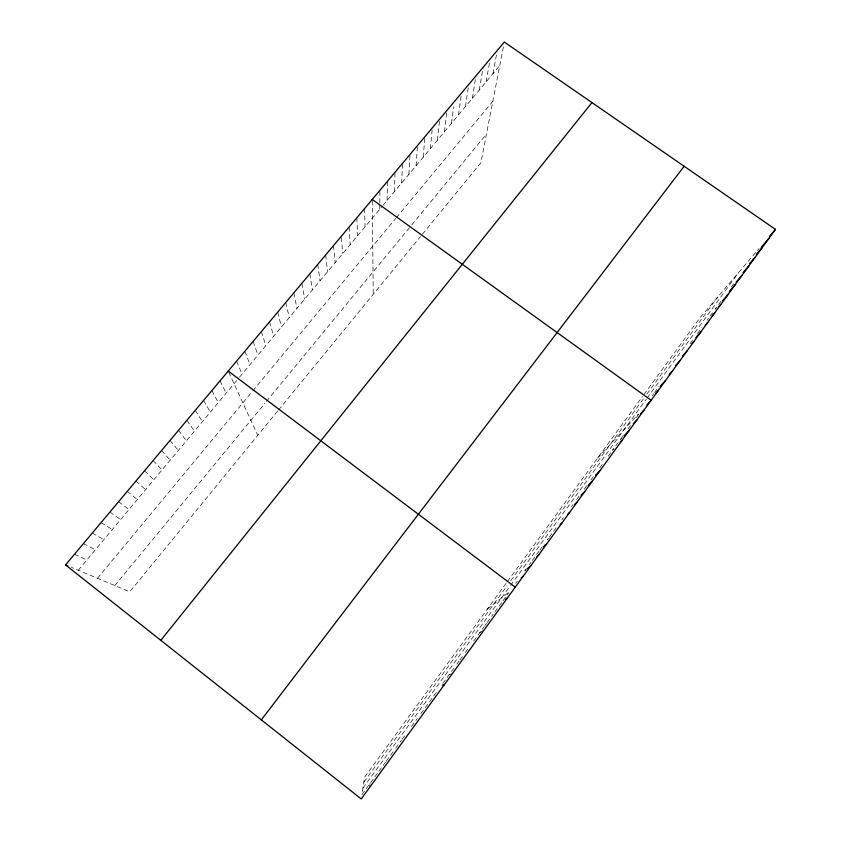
<?xml version="1.0" encoding="UTF-8"?>
<svg xmlns="http://www.w3.org/2000/svg" width="841" height="841" viewBox="0 0 841 841"><rect width="100%" height="100%" fill="white"/><g stroke="black" fill="none" stroke-linecap="round" stroke-linejoin="round"><path stroke-width="0.63" stroke-dasharray="4.21 3.15" d="M379.796 209.188L379.817 204.163M379.817 202.912L379.88 190.35M387.112 200.431L387.48 181.288M394.397 191.706L395.007 173.572M401.641 183.023L402.576 163.301M408.863 174.381L409.988 155.627M416.043 165.772L417.525 145.493M369.735 787.271L370.061 783.402M423.202 157.204L424.831 137.935M430.319 148.678L432.211 129.146M437.404 140.195L439.549 120.326M444.458 131.743L446.855 111.622M451.48 123.333L453.625 106.775M458.471 114.965L461.352 94.339M465.441 106.628L468.752 84.447M472.369 98.323L475.932 75.89M479.265 90.071L483.081 67.375M486.13 81.84L489.967 60.163M492.963 73.661L497.042 51.743M503.37 46.991L480.894 162.776L422.003 234.734M362.955 788.028L509.856 586.419M510.561 585.441L646.361 399.086M647.076 398.098L738.345 272.841M377.42 773.3L361.924 794.577L364.679 777.063L506.145 583.286M378.881 771.281L385.472 762.23M386.208 761.221L394.219 750.214M395.659 748.227L401.462 740.259M402.187 739.271L405.793 734.309M411.554 726.403L417.283 718.519M420.857 713.61L432.957 696.979M433.672 696.012L437.204 691.155M442.85 683.397L453.793 668.353M456.873 664.127L459.165 660.973M459.932 659.922L463.759 654.655M465.294 652.553L469.099 647.318M473.662 641.052L484.258 626.492M485.015 625.462L486.519 623.381M487.275 622.351L493.289 614.098M494.781 612.027L502.256 601.767M503.002 600.737L508.952 592.569M515.754 583.212L517.278 581.131M526.319 568.705L524.816 570.766L526.571 569.273M529.325 564.574L530.818 562.513M532.321 560.453L539.049 551.212M539.796 550.193L544.253 544.064M556.09 527.801L547.228 539.975L548.984 538.366M561.977 519.706L563.438 517.699M571.491 506.639L572.942 504.642M576.59 499.628L580.216 494.655M586.724 485.699L583.843 489.672L585.525 487.98M591.055 479.748L593.21 476.794M599.665 467.922L603.239 463.013M608.232 456.158L611.081 452.248M618.167 442.513L612.5 450.292L614.235 448.484M623.097 435.722L619.575 440.568L621.352 438.687M628.027 428.963L630.824 425.104M636.427 417.42L639.213 413.583M652.164 395.796L653.699 393.683M654.466 392.631L659.05 386.324M690.03 343.769L693.016 339.659M697.483 333.52L701.941 327.401M707.113 320.284L708.595 318.255M710.067 316.227L713.746 311.17M721.084 301.099L715.218 309.152L716.868 307.27M731.281 287.086L734.908 282.092M507.533 581.383L642.524 396.489M643.954 394.534L700.069 317.677L756.543 251.512M363.88 782.119L507.102 585.767M510.792 580.711L644.595 397.267M646.876 394.145L717.846 296.841M277.614 411.144L129.745 591.812L71.327 567.349M278.434 410.145L420.5 236.563M114.839 585.567L264.904 403.281M266.45 401.399L409.346 227.827M411.743 224.915L486.445 134.182M97.472 578.303L252.006 391.853M252.836 390.855L395.68 218.513M396.437 217.598L492.826 101.309M78.276 570.261L238.844 377.977M239.643 377.02L382.235 206.266M383.044 205.299L499.775 65.503M757.373 250.544L759.055 248.579M597.457 458.219L638.203 414.266M487.202 609.241L509.699 591.549M479.727 632.716L482.986 630.718M449.178 674.703L452.248 673.809M74.502 554.251L86.844 560.011M83.406 543.633L95.359 549.804M92.279 533.068L103.842 539.659M101.099 522.555L112.273 529.557M109.877 512.106L120.673 519.496M118.602 501.699L129.02 509.499M127.296 491.344L137.335 499.543M135.937 481.041L145.609 489.63M144.536 470.792L153.84 479.769M153.094 460.595L162.04 469.961M161.609 450.45L170.187 460.195M170.082 440.358L178.303 450.482M178.513 430.308L186.387 440.81M186.891 420.311L194.418 431.181M195.238 410.366L202.418 421.604M203.543 400.474L210.376 412.069M211.816 390.623L218.303 402.576M220.037 380.826L226.187 393.136M228.752 372.227L257.788 435.365M236.563 361.136L242.04 374.15M244.857 351.244L250.008 364.605M253.12 341.404L257.935 355.112M261.341 331.606L265.83 345.672M269.519 321.861L273.682 336.263M277.656 312.169L281.493 326.907M285.751 302.518L289.272 317.593M293.803 292.92L297.01 308.321M301.824 283.364L304.715 299.102M309.803 273.861L312.379 289.924M317.74 264.4L320.011 280.778M325.635 254.981L327.601 271.685M333.499 245.614L335.17 262.634M341.425 237.53L342.686 253.625M349.11 227.017L350.182 244.647M356.857 217.777L357.635 235.722M364.574 208.589L365.057 226.839M372.258 200.684L373.246 294.308"/><path stroke-width="1.26" d="M775.455 229.362L361.241 798.95L65.545 564.931L504.327 42.05L775.455 229.362L769.736 236.069M261.33 719.885L684.122 166.266M160.82 640.337L591.959 102.591M761.158 247.443L768.832 238.476M756.29 254.476L762.177 247.632M749.688 263.548L755.491 256.831M743.055 272.673L748.763 266.071M736.043 282.229L742.014 275.354M729.357 291.428L735.223 284.689M722.64 300.668L728.411 294.066M718.96 306.439L720.695 304.474M712.127 315.848L714.671 312.957M705.252 325.288L707.754 322.471M695.896 337.546L700.795 332.027M692.09 343.559L693.814 341.635M682.577 355.974L686.792 351.286M675.607 365.551L679.738 360.989M669.163 374.571L672.642 370.744M660.416 386.114L665.515 380.542M655.864 393.094L658.356 390.382M646.771 405.026L651.165 400.284L372.248 199.443M640.495 413.898L643.933 410.219M633.315 423.769L636.669 420.216M624.022 435.88L629.362 430.266M620.29 442.166L622.025 440.358M595.417 475.344L599.78 470.939M588.059 485.457L592.285 481.241M581.131 495.17L584.758 491.596M574.561 504.547L577.189 502.003M567.686 514.271L569.588 512.453M560.117 524.679L561.946 522.965M543.643 546.745L546.534 544.148M536.926 556.437L538.776 554.829M527.454 568.537L530.976 565.551M521.178 577.935L523.134 576.337M505.409 599.391L507.512 597.814M442.355 685.184L444.185 684.889M65.545 564.931L67.858 565.898M228.216 371.07L515.249 587.176"/></g></svg>
